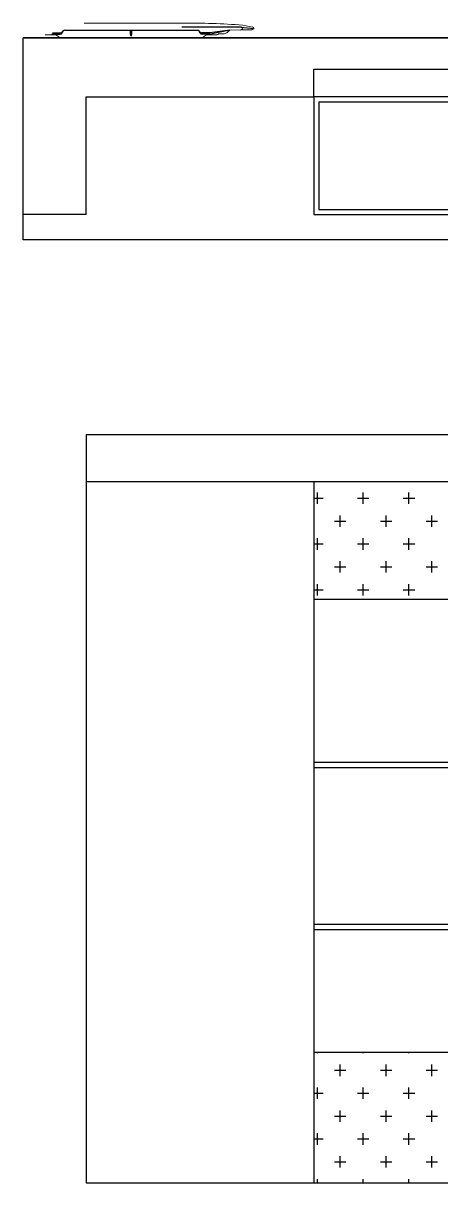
# Model space of a CAD drawing. Header units: millimetres. Extents: x 450898 to 739469, y -912654 to -458543.
# Drawn here: x 479273 to 480868, y -870968 to -866534 of the extents above; entities that cross this region are included whole.
import ezdxf

# ---------------------------------------------------------------- set-up
doc = ezdxf.new("R2010")
doc.units = ezdxf.units.MM
doc.header["$MEASUREMENT"] = 0
doc.layers.get('0').update_dxf_attribs({"linetype": 'CONTINUOUS'})
doc.layers.get('DEFPOINTS').update_dxf_attribs({"linetype": 'CONTINUOUS'})
doc.layers.add('墙线', color=5, linetype='CONTINUOUS')
doc.layers.add('家具', color=7, linetype='CONTINUOUS')
doc.layers.add('门窗', color=4, linetype='CONTINUOUS', lineweight=13)

msp = doc.modelspace()

# ---------------------------------------------------------------- linework, layer by layer
at = {"color": 4}
msp.add_lwpolyline([(482332.7, -867265.6), (482782.7, -867265.6), (482782.7, -866815.6), (480382.7, -866815.6), (480382.7, -867265.6), (482332.7, -867265.6)], dxfattribs=at)
at = {"layer": 'DEFPOINTS'}
for p, q in [((479512.7, -868107.6), (479512.7, -870967.6)), ((483682.7, -868107.6), (479512.7, -868107.6)), ((483682.7, -868287.6), (479512.7, -868287.6)), ((480382.7, -868287.6), (480382.7, -870967.6)), ((483682.7, -868737.6), (480382.7, -868737.6)), ((480382.7, -869359.6), (483682.7, -869359.6)), ((480382.7, -869379.6), (483682.7, -869379.6)), ((480382.7, -869979.1), (483682.7, -869979.1)), ((480382.7, -869999.1), (483682.7, -869999.1)), ((480382.7, -870467.6), (483682.7, -870467.6)), ((479512.7, -870967.6), (485297.7, -870967.6))]:
    msp.add_line(p, q, dxfattribs=at)
at = {"layer": 'DEFPOINTS', "color": 44}
for p, q in [((480396.9, -868371.9), (480396.9, -868328.1)), ((480571.9, -868371.9), (480571.9, -868328.1)), ((480746.9, -868371.9), (480746.9, -868328.1)), ((480382.7, -868350), (480418.8, -868350)), ((480550, -868350), (480593.8, -868350)), ((480725, -868350), (480768.8, -868350)), ((480484.4, -868459.4), (480484.4, -868415.6)), ((480659.4, -868459.4), (480659.4, -868415.6)), ((480834.4, -868459.4), (480834.4, -868415.6)), ((480462.5, -868437.5), (480506.2, -868437.5)), ((480637.5, -868437.5), (480681.2, -868437.5)), ((480812.5, -868437.5), (480856.2, -868437.5)), ((480396.9, -868546.9), (480396.9, -868503.1)), ((480571.9, -868546.9), (480571.9, -868503.1)), ((480746.9, -868546.9), (480746.9, -868503.1)), ((480382.7, -868525), (480418.8, -868525)), ((480550, -868525), (480593.8, -868525)), ((480725, -868525), (480768.8, -868525)), ((480484.4, -868634.4), (480484.4, -868590.6)), ((480659.4, -868634.4), (480659.4, -868590.6)), ((480834.4, -868634.4), (480834.4, -868590.6)), ((480462.5, -868612.5), (480506.2, -868612.5)), ((480637.5, -868612.5), (480681.2, -868612.5)), ((480812.5, -868612.5), (480856.2, -868612.5)), ((480396.9, -868721.9), (480396.9, -868678.1)), ((480571.9, -868721.9), (480571.9, -868678.1)), ((480746.9, -868721.9), (480746.9, -868678.1)), ((480382.7, -868700), (480418.8, -868700)), ((480550, -868700), (480593.8, -868700)), ((480725, -868700), (480768.8, -868700)), ((480396.9, -870471.9), (480396.9, -870467.6)), ((480571.9, -870471.9), (480571.9, -870467.6)), ((480746.9, -870471.9), (480746.9, -870467.6)), ((480462.5, -870537.5), (480506.2, -870537.5)), ((480484.4, -870559.4), (480484.4, -870515.6)), ((480637.5, -870537.5), (480681.2, -870537.5)), ((480659.4, -870559.4), (480659.4, -870515.6)), ((480812.5, -870537.5), (480856.2, -870537.5)), ((480834.4, -870559.4), (480834.4, -870515.6)), ((480382.7, -870625), (480418.8, -870625)), ((480396.9, -870646.9), (480396.9, -870603.1)), ((480550, -870625), (480593.8, -870625)), ((480571.9, -870646.9), (480571.9, -870603.1)), ((480725, -870625), (480768.8, -870625)), ((480746.9, -870646.9), (480746.9, -870603.1)), ((480462.5, -870712.5), (480506.2, -870712.5)), ((480484.4, -870734.4), (480484.4, -870690.6)), ((480637.5, -870712.5), (480681.2, -870712.5)), ((480659.4, -870734.4), (480659.4, -870690.6)), ((480812.5, -870712.5), (480856.2, -870712.5)), ((480834.4, -870734.4), (480834.4, -870690.6)), ((480382.7, -870800), (480418.8, -870800)), ((480396.9, -870821.9), (480396.9, -870778.1)), ((480550, -870800), (480593.8, -870800)), ((480571.9, -870821.9), (480571.9, -870778.1)), ((480725, -870800), (480768.8, -870800)), ((480746.9, -870821.9), (480746.9, -870778.1)), ((480462.5, -870887.5), (480506.2, -870887.5)), ((480484.4, -870909.4), (480484.4, -870865.6)), ((480637.5, -870887.5), (480681.2, -870887.5)), ((480659.4, -870909.4), (480659.4, -870865.6)), ((480812.5, -870887.5), (480856.2, -870887.5)), ((480834.4, -870909.4), (480834.4, -870865.6)), ((480396.9, -870967.6), (480396.9, -870953.1)), ((480571.9, -870967.6), (480571.9, -870953.1)), ((480746.9, -870967.6), (480746.9, -870953.1))]:
    msp.add_line(p, q, dxfattribs=at)
at = {"layer": 'DEFPOINTS'}
msp.add_lwpolyline([(479272.7, -866589.6), (483769.7, -866589.6), (483769.7, -867362.1), (479272.7, -867362.1)], close=True, dxfattribs=at)
at = {"layer": '墙线'}
for p, q in [((483562.7, -866589.6), (479272.7, -866589.6)), ((479272.7, -867265.6), (479272.7, -866589.6)), ((480382.7, -866815.6), (480382.7, -866709.6)), ((480382.7, -866709.6), (483682.7, -866709.6)), ((479512.7, -867265.6), (479512.7, -866815.6)), ((479512.7, -866815.6), (480382.7, -866815.6)), ((479512.7, -867265.6), (479272.7, -867265.6))]:
    msp.add_line(p, q, dxfattribs=at)
at = {"layer": '家具', "color": 250}
for p, q in [((480105.7, -866549.3), (479879.5, -866549.3)), ((480105.7, -866549.3), (480153.8, -866554.4)), ((479381.3, -866575.3), (479414, -866575.3)), ((479384.9, -866570.6), (479415.1, -866570.6)), ((479421.7, -866567.5), (479424.9, -866563.4)), ((479431.4, -866559.8), (479938.8, -866560.3)), ((479948.6, -866567.5), (479945.4, -866563.4)), ((479985.3, -866570.6), (479955.2, -866570.6)), ((479989, -866575.4), (479956.3, -866575.4)), ((480062.8, -866560.7), (479985.3, -866570.6)), ((480062.8, -866560.7), (479989, -866575.4)), ((480104.7, -866559.7), (480112, -866555.6))]:
    msp.add_line(p, q, dxfattribs=at)
msp.add_lwpolyline([(482332.7, -867245.6), (482762.7, -867245.6), (482762.7, -866835.6), (480402.7, -866835.6), (480402.7, -867245.6)], close=True, dxfattribs=at)
for centre, radius, start, end in [((480105.7, -866555.6), 6.27, 359.9936, 89.9936), ((479414, -866567), 8.37, 269.9936, 335.8751), ((479415.1, -866562.3), 8.37, 269.9936, 321.3654), ((479443.7, -866581), 24.5, 119.9237, 154.2488), ((479431.4, -866568.6), 8.37, 89.9936, 141.3654), ((479938.8, -866568.7), 8.37, 38.6218, 89.9936), ((479929.9, -866578.8), 20.6, 24.112, 64.2723), ((479955.2, -866562.3), 8.37, 218.6218, 269.9936), ((479956.3, -866567), 8.37, 204.112, 269.9936)]:
    msp.add_arc(centre, radius, start, end, dxfattribs=at)
at = {"layer": '家具'}
msp.add_arc((479956.1, -866583.3), 6.27, 269.9936, 339.0262, dxfattribs=at)
at = {"layer": '家具', "color": 250, "extrusion": (0, 0, -1)}
msp.add_ellipse((479685.2, -866562.6), major_axis=(0, -20.3), ratio=0.146465, start_param=-0.017653, end_param=1.69876, dxfattribs=at)
at = {"layer": '家具', "color": 250}
msp.add_ellipse((479685.3, -866562.6), major_axis=(0, -20.3), ratio=0.146454, start_param=-0.01765, end_param=1.698763, dxfattribs=at)
at = {"layer": '门窗'}
for p, q in [((479879.5, -866533.9), (479505.4, -866533.9)), ((480148.8, -866548.3), (480112, -866540.9)), ((480146.5, -866559.7), (480153.8, -866554.4)), ((479357.2, -866577.6), (479396.8, -866577.6)), ((479396.8, -866577.6), (479408.3, -866585.5)), ((479956.1, -866589.6), (479414.1, -866589.6)), ((479973.5, -866577.7), (479962, -866585.6)), ((480013, -866577.7), (479973.5, -866577.7)), ((480040.8, -866574.4), (480018.7, -866574.1)), ((480050.8, -866570.1), (480040.8, -866574.4)), ((480062.8, -866560.7), (480054.2, -866566.6)), ((480104.7, -866559.7), (480062.8, -866560.7)), ((480146.5, -866559.7), (480104.7, -866559.7))]:
    msp.add_line(p, q, dxfattribs=at)
msp.add_lwpolyline([(480382.7, -866709.6), (483682.7, -866709.6), (483682.7, -866815.6), (480382.7, -866815.6)], close=True, dxfattribs=at)
for centre, radius, start, end in [((479913.5, -869272.2), 2738.5, 85.8433, 90.7106), ((480147.5, -866554.4), 6.27, 359.9936, 78.6836), ((479414.1, -866583.3), 6.27, 200.961, 269.9936), ((480013, -866571.4), 6.27, 269.9936, 334.3391), ((480048.3, -866564.3), 6.27, 293.2336, 338.8772)]:
    msp.add_arc(centre, radius, start, end, dxfattribs=at)

doc.saveas('drawing.dxf')
